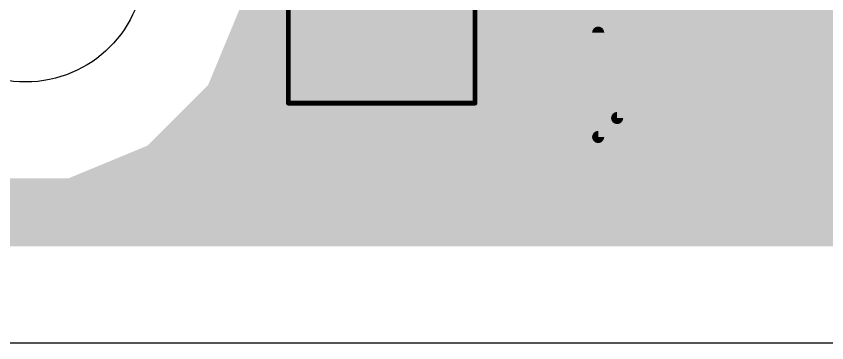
# Model space of a CAD drawing. Extents: x 0 to 29, y 0 to 29.2.
# Drawn here: x 15.4 to 23.94, y 0 to 3.44 of the extents above; entities that cross this region are included whole.
import ezdxf

# ---------------------------------------------------------------- set-up
doc = ezdxf.new("R2010")
doc.units = 0
for name, color, linetype in [('1', 12, 'CONTINUOUS'), ('16', 132, 'CONTINUOUS'), ('20', 31, 'CONTINUOUS'), ('21', 253, 'CONTINUOUS'), ('39', 12, 'CONTINUOUS'), ('51', 253, 'CONTINUOUS')]:
    doc.layers.add(name, color=color, linetype=linetype)

# ---------------------------------------------------------------- blocks, each defined once
blk = doc.blocks.new('RECT')
blk.add_solid([(-0.5, -0.5), (0.5, -0.5), (-0.5, 0.5), (0.5, 0.5)])

msp = doc.modelspace()

# ---------------------------------------------------------------- linework, layer by layer
at = {"layer": '1', "const_width": 0.1524}
for points in [[(23.7744, 5.334), (21.7932, 3.3528)], [(21.7932, 3.3528), (21.78, 3.22)], [(3.7878, 1.0922), (27.9078, 1.0922)]]:
    msp.add_lwpolyline(points, dxfattribs=at)
at = {"layer": '1', "const_width": 0.0762}
for points in [[(21.7663, 3.3797, 1), (21.8201, 3.3259)], [(21.8311, 3.349, 1), (21.7553, 3.3566)], [(21.7421, 3.2238, 1), (21.8179, 3.2162)]]:
    msp.add_lwpolyline(points, format="xyb", dxfattribs=at)
at = {"layer": '16', "const_width": 0.1524}
for points in [[(17.4856, 2.6733), (17.8422, 3.5341)], [(17.8302, 3.5052), (27.9078, 3.5052)], [(17.7671, 3.3528), (27.9078, 3.3528)], [(17.704, 3.2004), (27.9078, 3.2004)], [(17.6408, 3.048), (27.9078, 3.048)], [(17.5777, 2.8956), (27.9078, 2.8956)], [(17.5146, 2.7432), (27.9078, 2.7432)], [(16.8267, 2.0144), (17.4856, 2.6733)], [(17.4032, 2.5908), (27.9078, 2.5908)], [(17.2508, 2.4384), (27.9078, 2.4384)], [(17.0984, 2.286), (27.9078, 2.286)], [(16.946, 2.1336), (27.9078, 2.1336)], [(15.9659, 1.6578), (16.8267, 2.0144)], [(16.7466, 1.9812), (27.9078, 1.9812)], [(16.3787, 1.8288), (27.9078, 1.8288)], [(15.0341, 1.6578), (15.9659, 1.6578)], [(16.0108, 1.6764), (27.9078, 1.6764)], [(1.0922, 1.524), (27.9078, 1.524)], [(1.0922, 1.3716), (27.9078, 1.3716)], [(1.0922, 1.2192), (27.9078, 1.2192)], [(27.9078, 1.0922), (1.0922, 1.0922)]]:
    msp.add_lwpolyline(points, dxfattribs=at)
at = {"layer": '16', "const_width": 0.0762}
for points in [[(17.8302, 3.5433, 1), (17.8302, 3.4671)], [(17.7671, 3.3909, 1), (17.7671, 3.3147)], [(17.704, 3.2385, 1), (17.704, 3.1623)], [(17.6408, 3.0861, 1), (17.6408, 3.0099)], [(17.5777, 2.9337, 1), (17.5777, 2.8575)], [(17.5146, 2.7813, 1), (17.5146, 2.7051)], [(17.5126, 2.6463, 1), (17.4587, 2.7002)], [(17.4032, 2.6289, 1), (17.4032, 2.5527)], [(17.4504, 2.6878, 1), (17.5208, 2.6587)], [(17.2508, 2.4765, 1), (17.2508, 2.4003)], [(17.0984, 2.3241, 1), (17.0984, 2.2479)], [(16.946, 2.1717, 1), (16.946, 2.0955)], [(16.7466, 2.0193, 1), (16.7466, 1.9431)], [(16.7998, 2.0413, 1), (16.8537, 1.9874)], [(16.8413, 1.9792, 1), (16.8122, 2.0496)], [(16.3787, 1.8669, 1), (16.3787, 1.7907)], [(15.9513, 1.693, 1), (15.9805, 1.6226)], [(15.9659, 1.6197, 1), (15.9659, 1.6959)], [(16.0108, 1.7145, 1), (16.0108, 1.6383)]]:
    msp.add_lwpolyline(points, format="xyb", dxfattribs=at)
at = {"layer": '20'}
msp.add_line((0, 0), (29, 0), dxfattribs=at)
msp.add_circle((15.5, 4), 1.25, dxfattribs=at)
at = {"layer": '21'}
for points, const_width in [([(18.25, 2.6), (18.25, 7.4)], 0.2032), ([(20.25, 7.4), (20.25, 2.6)], 0.2032), ([(21.73, 2.37), (21.73, 6.47)], 0.127), ([(21.53, 3.27), (21.53, 2.17)], 0.127), ([(20.25, 2.6), (18.25, 2.6)], 0.2032), ([(26.73, 2.37), (21.73, 2.37)], 0.127), ([(21.53, 2.17), (26.93, 2.17)], 0.127)]:
    msp.add_lwpolyline(points, dxfattribs=dict(at, const_width=const_width))
for points, const_width in [([(24.23, 3.1495, 1), (24.23, 6.5905, 1), (24.23, 3.1495)], 0.127), ([(21.5617, 3.27, 1), (21.4983, 3.27)], 0.0635), ([(18.25, 2.6508, 1), (18.25, 2.5492)], 0.1016), ([(18.1992, 2.6, 1), (18.3008, 2.6)], 0.1016), ([(20.1992, 2.6, 1), (20.3008, 2.6)], 0.1016), ([(20.25, 2.5492, 1), (20.25, 2.6508)], 0.1016), ([(21.73, 2.4018, 1), (21.73, 2.3382)], 0.0635), ([(21.6983, 2.37, 1), (21.7617, 2.37)], 0.0635), ([(21.53, 2.2018, 1), (21.53, 2.1382)], 0.0635), ([(21.4983, 2.17, 1), (21.5617, 2.17)], 0.0635)]:
    msp.add_lwpolyline(points, format="xyb", dxfattribs=dict(at, const_width=const_width))
at = {"layer": '39', "const_width": 0.0508}
for points in [[(18.267, 2.527), (18.267, 7.473)], [(20.233, 7.473), (20.233, 2.527)], [(20.233, 2.527), (18.267, 2.527)]]:
    msp.add_lwpolyline(points, dxfattribs=at)
at = {"layer": '39', "const_width": 0.0254}
for points in [[(18.267, 2.5397, 1), (18.267, 2.5143)], [(18.2543, 2.527, 1), (18.2797, 2.527)], [(20.2203, 2.527, 1), (20.2457, 2.527)], [(20.233, 2.5143, 1), (20.233, 2.5397)]]:
    msp.add_lwpolyline(points, format="xyb", dxfattribs=at)

# ---------------------------------------------------------------- block references
at = {"layer": '1'}
for p, xscale, yscale, rotation in [((19.25, 3.6), 1.6, 1.8, 90), ((21.78, 3.22), 1.5, 0.9, 180)]:
    msp.add_blockref('RECT', p, dxfattribs=dict(at, xscale=xscale, yscale=yscale, rotation=rotation))
at = {"layer": '51', "xscale": 0.7501, "yscale": 1.7, "rotation": 90}
msp.add_blockref('RECT', (19.2509, 3.6733), dxfattribs=at)

doc.saveas('drawing.dxf')
